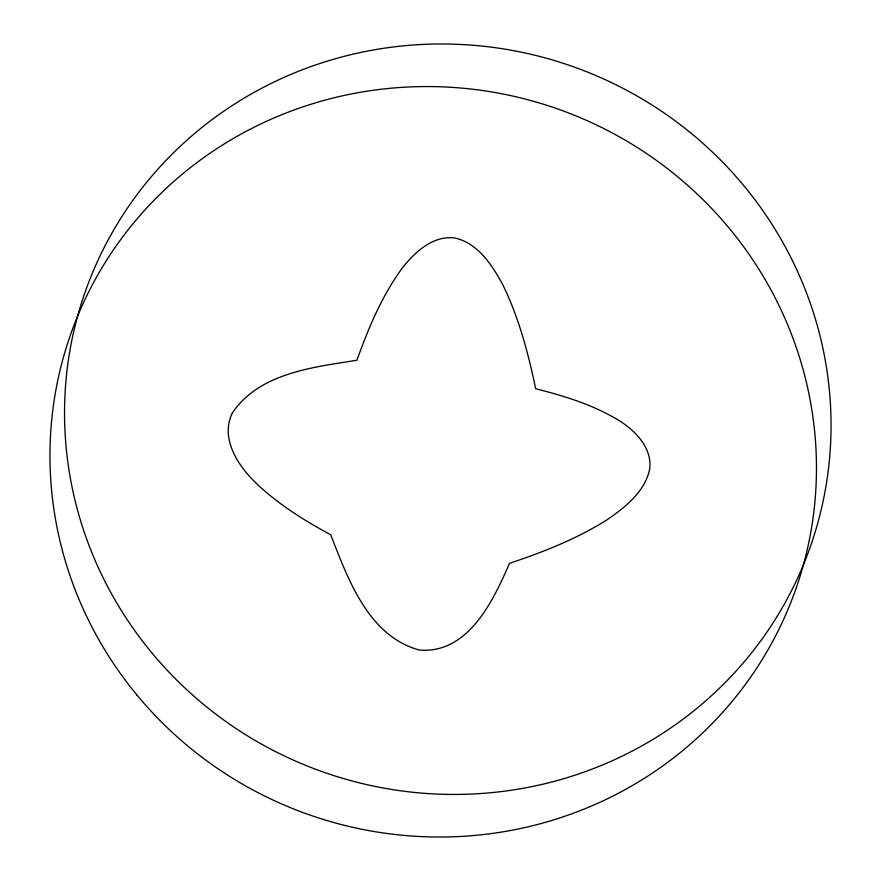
<?xml version="1.0" encoding="UTF-8"?>
<svg xmlns="http://www.w3.org/2000/svg" width="881" height="881" viewBox="0 0 881 881"><rect width="100%" height="100%" fill="white"/><g stroke="black" fill="none" stroke-linecap="round" stroke-linejoin="round"><path stroke-width="1.32" d="M232.375 412.903C220.426 437.218 236.482 463.307 253.431 480.53C275.929 502.853 303.009 519.79 330.738 534.822C347.918 578.96 368.533 636.412 419.444 650.035C468.064 654.165 493.349 600.633 509.493 563.333C543.17 552.112 576.482 538.985 606.657 520.054C625.025 507.423 644.771 492.083 649.704 469.066C652.204 448.803 636.952 432.516 621.358 421.999C595.259 405.447 565.437 396.241 535.681 388.752C528.193 352.951 518.766 317.237 502.533 284.288C491.807 264.74 477.943 243.167 454.684 237.925C432.505 235.436 414.841 252.186 402.121 268.276C381.814 296.038 368.467 328.051 356.926 360.252C313.074 367.245 259.41 372.96 232.375 412.903M137.029 695.131A384.303 374.15 18.9 0 0 791.942 599.598A384.303 374.15 18.9 0 0 370.67 90.633A384.303 374.15 18.9 0 0 137.029 695.131M151.609 652.557A384.303 374.15 18.9 0 0 806.522 557.023A384.303 374.15 18.9 0 0 385.239 48.059A384.303 374.15 18.9 0 0 151.609 652.557"/></g></svg>
